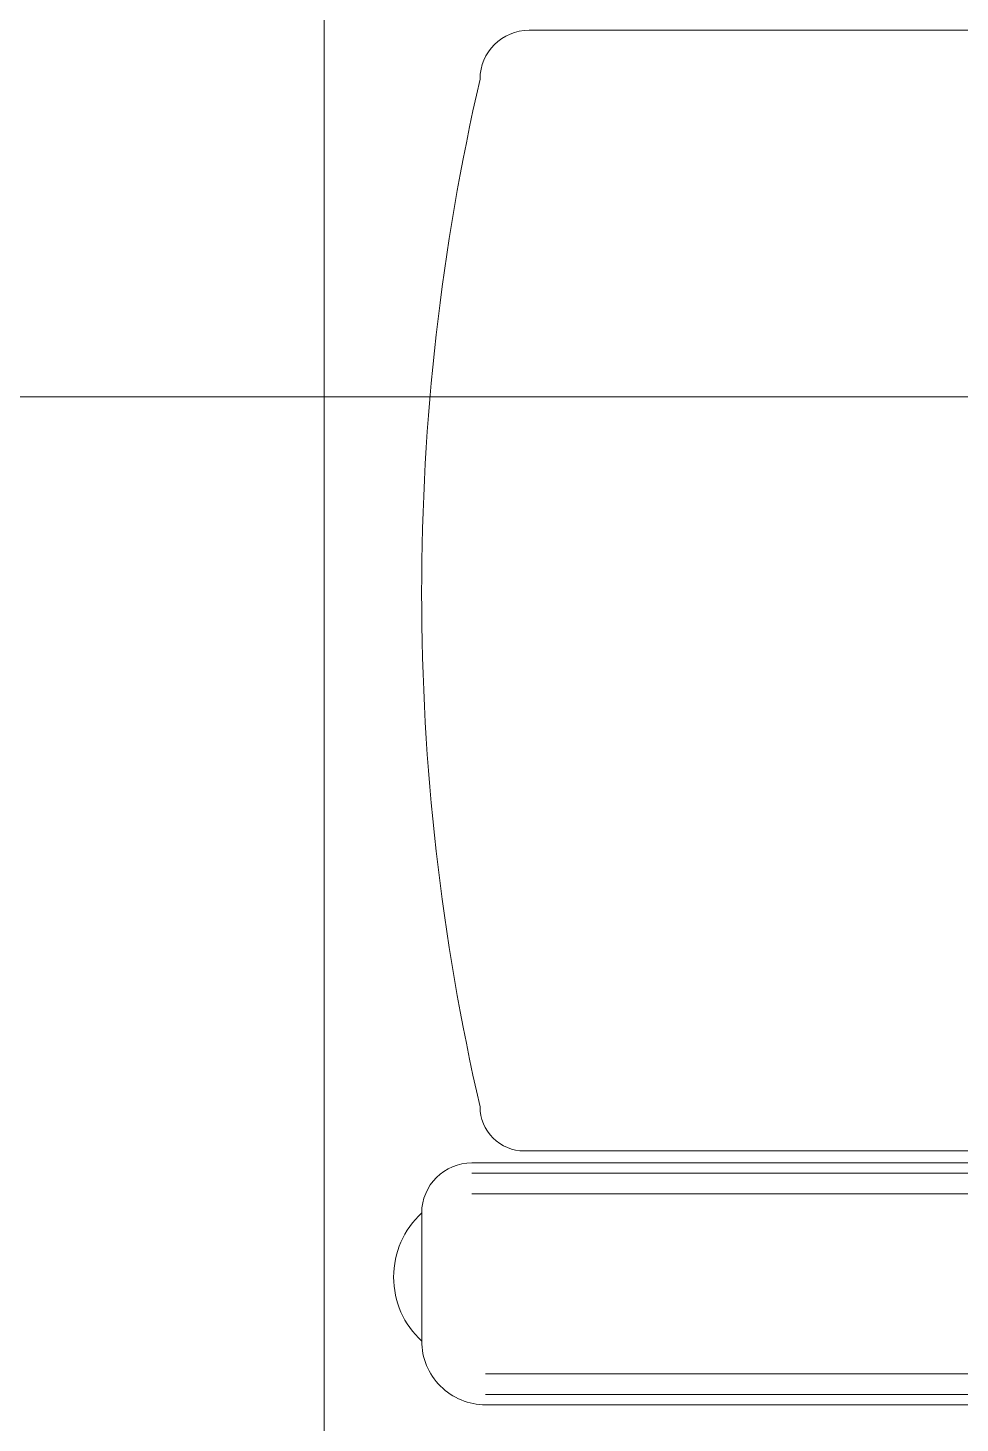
# Model space of a CAD drawing. Header units: inches. Extents: x -246178 to 57169, y -29325 to 19878.
# Drawn here: x 13030 to 13564, y -7788 to -6989 of the extents above; entities that cross this region are included whole.
import ezdxf

# ---------------------------------------------------------------- set-up
doc = ezdxf.new("R2010")
doc.units = ezdxf.units.IN
doc.header["$LTSCALE"] = 25
doc.header["$MEASUREMENT"] = 0
doc.linetypes.add('DASHDOT', pattern=[25.4, 12.7, -6.35, 0, -6.35])
doc.layers.get('0').update_dxf_attribs({"color": 8})
for name, color, linetype, lineweight in [('00-Ground Floor$0$Frame', 252, 'Continuous', 9), ('00-Ground Floor$0$LOADING', 253, 'Continuous', 5), ('E-LITE-CLNG-CNDT', 6, 'DASHDOT', 35)]:
    doc.layers.add(name, color=color, linetype=linetype, lineweight=lineweight)

# ---------------------------------------------------------------- blocks, each defined once
blk = doc.blocks.new('00-Ground Floor$0$GF21008-P')
at = {"layer": '00-Ground Floor$0$LOADING'}
for p, q in [((0.02235, -0.20585), (0.02235, -0.73852)), ((0.67107, -0.77123), (0.67107, -0.21699)), ((0.67698, -0.77123), (0.67698, -0.21699)), ((0.6888, -0.77123), (0.6888, -0.21699)), ((0.79197, -0.76339), (0.79197, -0.21699)), ((0.80379, -0.76339), (0.80379, -0.21699)), ((0.8097, -0.76339), (0.8097, -0.21699)), ((0.66431, -0.74126), (0.66431, -0.23119)), ((0.69984, -0.8), (0.77309, -0.8))]:
    blk.add_line(p, q, dxfattribs=at)
for centre, radius, start, end in [((0.05042, -0.73852), 0.02807, 180, 270), ((0.63897, -0.74126), 0.02534, 270, 0), ((0.3447, 0.51055), 1.31061, 257.02456, 282.97544), ((0.77309, -0.76339), 0.03661, 270, 0), ((0.69984, -0.77123), 0.02877, 180, 270), ((0.73653, -0.7662), 0.04989, 222.64618, 317.35382)]:
    blk.add_arc(centre, radius, start, end, dxfattribs=at)
blk = doc.blocks.new('00-Ground Floor$0$A$C705A1EA9')
at = {"color": 254, "linetype": 'Continuous'}
for p, q in [((13200, -8477.43), (13200, -4747.43)), ((10497.93, -7200), (14097.93, -7200))]:
    blk.add_line(p, q, dxfattribs=at)
blk = doc.blocks.new('00-Ground Floor$0$A$Ce9e1c4c3')
at = {"layer": '00-Ground Floor$0$Frame'}
blk.add_blockref('00-Ground Floor$0$A$C705A1EA9', (-100000, 0), dxfattribs=at)
blk = doc.blocks.new('00-Ground Floor')
at = {"color": 254}
blk.add_blockref('00-Ground Floor$0$A$Ce9e1c4c3', (100000, 0), dxfattribs=at)
at = {"layer": '00-Ground Floor$0$LOADING', "xscale": 1000, "yscale": 1000, "zscale": 1000, "rotation": 269.9999999999998}
blk.add_blockref('00-Ground Floor$0$GF21008-P', (14055.88, -6967.56), dxfattribs=at)

msp = doc.modelspace()

# ---------------------------------------------------------------- block references
at = {"layer": 'E-LITE-CLNG-CNDT'}
msp.add_blockref('00-Ground Floor', (0, 0), dxfattribs=at)

doc.saveas('drawing.dxf')
